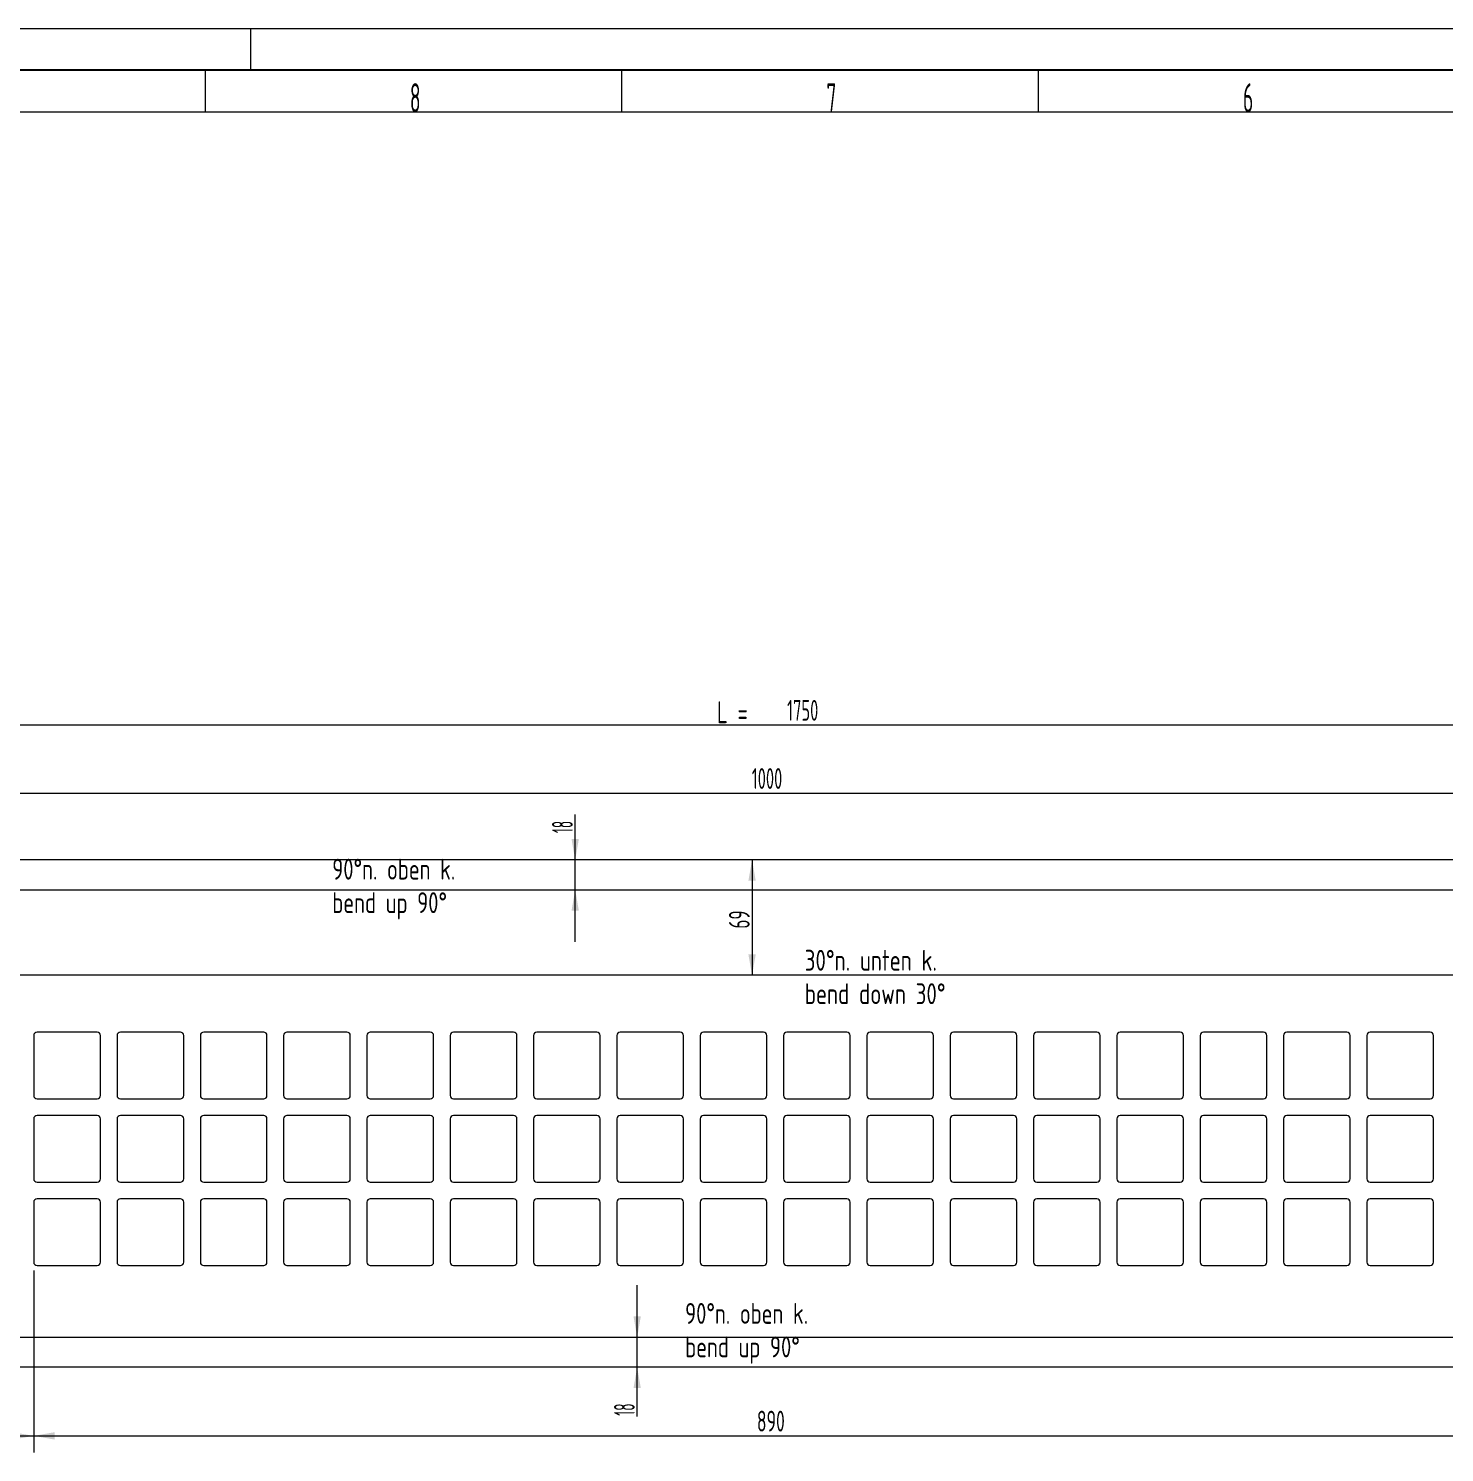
# Model space of a CAD drawing. Header units: millimetres. Extents: x 0 to 594, y 0 to 420.
# Drawn here: x 183.3 to 353.3, y 249.1 to 420 of the extents above; entities that cross this region are included whole.
import ezdxf
from ezdxf.lldxf.tags import DXFTag

# ---------------------------------------------------------------- set-up
doc = ezdxf.new("R2010")
doc.units = ezdxf.units.MM
doc.layers.add('1', color=7, linetype='Continuous', true_color=0xffffff)
doc.layers.add('51', color=7, linetype='Continuous', true_color=0xffffff)
doc.styles.add('iso-1', font='isocp.shx')
tags = doc.linetypes.add('DASHDOT', pattern=[70, 31, -13, 13, -13]).pattern_tags.tags
tags[10:11] = [DXFTag(74, 4), DXFTag(75, 0), DXFTag(340, '0'), DXFTag(46, 0.0), DXFTag(50, 0.0), DXFTag(44, 0.0), DXFTag(45, 0.0)]
tags[8:9] = [DXFTag(74, 4), DXFTag(75, 0), DXFTag(340, '0'), DXFTag(46, 0.0), DXFTag(50, 0.0), DXFTag(44, 0.0), DXFTag(45, 0.0)]
tags[6:7] = [DXFTag(74, 4), DXFTag(75, 0), DXFTag(340, '0'), DXFTag(46, 0.0), DXFTag(50, 0.0), DXFTag(44, 0.0), DXFTag(45, 0.0)]
tags[4:5] = [DXFTag(74, 4), DXFTag(75, 0), DXFTag(340, '0'), DXFTag(46, 0.0), DXFTag(50, 0.0), DXFTag(44, 0.0), DXFTag(45, 0.0)]
doc.dimstyles.get("Standard").update_dxf_attribs({"dimtxt": 0.18, "dimasz": 0.18, "dimexe": 0.18, "dimexo": 0.0625, "dimgap": 0.09, "dimtad": 0, "dimtih": 1, "dimtoh": 1, "dimdec": 4, "dimzin": 0, "dimdsep": 46, "dimtxsty": 'Standard', "dimcen": 0.09, "dimadec": 0, "dimazin": 0, "dimtfac": 1, "dimtdec": 4, "dimtofl": 0, "dimtmove": 0, "dimatfit": 3, "dimfxl": 1, "dimtolj": 1, "dimtzin": 0, "dimarcsym": 0})

# ---------------------------------------------------------------- blocks, each defined once
blk = doc.blocks.new('_U3')
at = {"layer": '1', "color": 3, "lineweight": 13}
for p, q in [((183.94, 270.98), (183.94, 249.14)), ((361.94, 270.98), (361.94, 249.14)), ((183.94, 251.14), (361.94, 251.14))]:
    blk.add_line(p, q, dxfattribs=at)
at = {"layer": '1', "color": 3, "lineweight": 25}
for points in [[(183.94, 251.14), (186.44, 251.58), (186.44, 250.7)], [(361.94, 251.14), (359.44, 250.7), (359.44, 251.58)]]:
    blk.add_solid(points, dxfattribs=at)
at = {"layer": '1', "color": 2, "linetype": 'Continuous', "lineweight": 18, "insert": (270.74, 251.66), "char_height": 2.5, "attachment_point": 7, "line_spacing_factor": 0.963855, "style": 'iso-1'}
blk.add_mtext('\\W0.6850;890', dxfattribs=at)
blk = doc.blocks.new('_U4')
at = {"layer": '1', "color": 3, "lineweight": 13}
for p, q in [((161.94, 270.98), (161.94, 249.14)), ((183.94, 270.98), (183.94, 249.14)), ((161.94, 251.14), (183.94, 251.14))]:
    blk.add_line(p, q, dxfattribs=at)
at = {"layer": '1', "color": 3, "lineweight": 25}
for points in [[(161.94, 251.14), (164.44, 251.58), (164.44, 250.7)], [(183.94, 251.14), (181.44, 250.7), (181.44, 251.58)]]:
    blk.add_solid(points, dxfattribs=at)
at = {"layer": '1', "color": 2, "linetype": 'Continuous', "lineweight": 18, "insert": (171.29, 251.66), "char_height": 2.5, "attachment_point": 7, "line_spacing_factor": 0.963855, "style": 'iso-1'}
blk.add_mtext('\\W0.5238;110', dxfattribs=at)
blk = doc.blocks.new('_U11')
at = {"layer": '1', "color": 3, "lineweight": 13}
for p, q in [((172.94, 293.78), (172.94, 330.24)), ((372.94, 293.78), (372.94, 330.24)), ((172.94, 328.24), (372.94, 328.24))]:
    blk.add_line(p, q, dxfattribs=at)
at = {"layer": '1', "color": 3, "lineweight": 25}
for points in [[(172.94, 328.24), (175.44, 328.68), (175.44, 327.8)], [(372.94, 328.24), (370.44, 327.8), (370.44, 328.68)]]:
    blk.add_solid(points, dxfattribs=at)
at = {"layer": '1', "color": 2, "linetype": 'Continuous', "lineweight": 18, "insert": (270.12, 328.76), "char_height": 2.5, "attachment_point": 7, "line_spacing_factor": 0.963855, "style": 'iso-1'}
blk.add_mtext('\\W0.6392;1000', dxfattribs=at)
blk = doc.blocks.new('_U14')
at = {"layer": '1', "color": 3, "lineweight": 13}
for p, q in [((97.94, 320.25), (97.94, 338.42)), ((447.94, 320.25), (447.94, 338.42)), ((447.94, 336.42), (97.94, 336.42))]:
    blk.add_line(p, q, dxfattribs=at)
at = {"layer": '1', "color": 3, "lineweight": 25}
for points in [[(97.94, 336.42), (100.44, 336.86), (100.44, 335.98)], [(447.94, 336.42), (445.44, 335.98), (445.44, 336.86)]]:
    blk.add_solid(points, dxfattribs=at)
at = {"layer": '1', "color": 2, "linetype": 'Continuous', "lineweight": 13, "attachment_point": 7, "line_spacing_factor": 0.963855, "style": 'iso-1'}
for s, insert, char_height in [('\\W0.7727;{\\H0.75x;L =}', (265.94, 336.65), 3.5), ('\\W0.6392;1750', (274.36, 336.94), 2.5)]:
    blk.add_mtext(s, dxfattribs=dict(at, insert=insert, char_height=char_height))
blk = doc.blocks.new('_U27')
at = {"layer": '1', "color": 3, "lineweight": 13}
blk.add_line((248.93, 310.4), (248.93, 325.68), dxfattribs=at)
at = {"layer": '1', "color": 3, "lineweight": 25}
for points in [[(248.93, 320.25), (248.49, 322.75), (249.37, 322.75)], [(248.93, 316.65), (249.37, 314.15), (248.49, 314.15)]]:
    blk.add_solid(points, dxfattribs=at)
at = {"layer": '1', "color": 2, "linetype": 'Continuous', "lineweight": 18, "insert": (248.65, 323.46), "char_height": 2.5, "attachment_point": 7, "rotation": 90, "line_spacing_factor": 0.963855, "style": 'iso-1'}
blk.add_mtext('\\W0.5232;18', dxfattribs=at)
blk = doc.blocks.new('_U28')
at = {"layer": '1', "color": 3, "lineweight": 13}
blk.add_line((270.16, 320.25), (270.16, 306.41), dxfattribs=at)
at = {"layer": '1', "color": 3, "lineweight": 25}
for points in [[(270.16, 320.25), (270.6, 317.75), (269.72, 317.75)], [(270.16, 306.41), (269.72, 308.91), (270.6, 308.91)]]:
    blk.add_solid(points, dxfattribs=at)
at = {"layer": '1', "color": 2, "linetype": 'Continuous', "lineweight": 18, "insert": (269.88, 312), "char_height": 2.5, "attachment_point": 7, "rotation": 90, "line_spacing_factor": 0.963855, "style": 'iso-1'}
blk.add_mtext('\\W0.6654;69', dxfattribs=at)
blk = doc.blocks.new('_U29')
at = {"layer": '1', "color": 3, "lineweight": 13}
blk.add_line((256.37, 253.45), (256.37, 269.23), dxfattribs=at)
at = {"layer": '1', "color": 3, "lineweight": 25}
for points in [[(256.37, 262.98), (255.93, 265.48), (256.81, 265.48)], [(256.37, 259.37), (256.81, 256.87), (255.93, 256.87)]]:
    blk.add_solid(points, dxfattribs=at)
at = {"layer": '1', "color": 2, "linetype": 'Continuous', "lineweight": 18, "insert": (256.09, 253.56), "char_height": 2.5, "attachment_point": 7, "rotation": 90, "line_spacing_factor": 0.963855, "style": 'iso-1'}
blk.add_mtext('\\W0.5232;18', dxfattribs=at)

msp = doc.modelspace()

# ---------------------------------------------------------------- linework, layer by layer
at = {"layer": '1', "color": 4, "linetype": 'Continuous', "lineweight": 18}
for p, q in [((0, 420), (594, 420)), ((210, 415), (210, 420))]:
    msp.add_line(p, q, dxfattribs=at)
at = {"layer": '1', "color": 4, "linetype": 'Continuous', "lineweight": 25}
msp.add_line((589, 415), (20, 415), dxfattribs=at)
at = {"layer": '1', "color": 1, "linetype": 'Continuous', "lineweight": 13}
for p, q in [((204.5, 415), (204.5, 410)), ((254.5, 415), (254.5, 410)), ((304.5, 415), (304.5, 410)), ((25, 410), (584, 410))]:
    msp.add_line(p, q, dxfattribs=at)
at = {"layer": '51', "color": 7, "linetype": 'Continuous', "lineweight": 18}
for p, q in [((446.94, 320.25), (98.94, 320.25)), ((183.94, 299.18), (183.94, 291.98)), ((191.54, 299.58), (184.34, 299.58)), ((191.94, 291.98), (191.94, 299.18)), ((193.94, 299.18), (193.94, 291.98)), ((201.54, 299.58), (194.34, 299.58)), ((201.94, 291.98), (201.94, 299.18)), ((203.94, 299.18), (203.94, 291.98)), ((211.54, 299.58), (204.34, 299.58)), ((211.94, 291.98), (211.94, 299.18)), ((213.94, 299.18), (213.94, 291.98)), ((221.54, 299.58), (214.34, 299.58)), ((221.94, 291.98), (221.94, 299.18)), ((223.94, 299.18), (223.94, 291.98)), ((231.54, 299.58), (224.34, 299.58)), ((231.94, 291.98), (231.94, 299.18)), ((233.94, 299.18), (233.94, 291.98)), ((241.54, 299.58), (234.34, 299.58)), ((241.94, 291.98), (241.94, 299.18)), ((243.94, 299.18), (243.94, 291.98)), ((251.54, 299.58), (244.34, 299.58)), ((251.94, 291.98), (251.94, 299.18)), ((253.94, 299.18), (253.94, 291.98)), ((261.54, 299.58), (254.34, 299.58)), ((261.94, 291.98), (261.94, 299.18)), ((263.94, 299.18), (263.94, 291.98)), ((271.54, 299.58), (264.34, 299.58)), ((271.94, 291.98), (271.94, 299.18)), ((273.94, 299.18), (273.94, 291.98)), ((281.54, 299.58), (274.34, 299.58)), ((281.94, 291.98), (281.94, 299.18)), ((283.94, 299.18), (283.94, 291.98)), ((291.54, 299.58), (284.34, 299.58)), ((291.94, 291.98), (291.94, 299.18)), ((293.94, 299.18), (293.94, 291.98)), ((301.54, 299.58), (294.34, 299.58)), ((301.94, 291.98), (301.94, 299.18)), ((303.94, 299.18), (303.94, 291.98)), ((311.54, 299.58), (304.34, 299.58)), ((311.94, 291.98), (311.94, 299.18)), ((313.94, 299.18), (313.94, 291.98)), ((321.54, 299.58), (314.34, 299.58)), ((321.94, 291.98), (321.94, 299.18)), ((323.94, 299.18), (323.94, 291.98)), ((331.54, 299.58), (324.34, 299.58)), ((331.94, 291.98), (331.94, 299.18)), ((333.94, 299.18), (333.94, 291.98)), ((341.54, 299.58), (334.34, 299.58)), ((341.94, 291.98), (341.94, 299.18)), ((343.94, 299.18), (343.94, 291.98)), ((351.54, 299.58), (344.34, 299.58)), ((351.94, 291.98), (351.94, 299.18)), ((184.34, 291.58), (191.54, 291.58)), ((194.34, 291.58), (201.54, 291.58)), ((204.34, 291.58), (211.54, 291.58)), ((214.34, 291.58), (221.54, 291.58)), ((224.34, 291.58), (231.54, 291.58)), ((234.34, 291.58), (241.54, 291.58)), ((244.34, 291.58), (251.54, 291.58)), ((254.34, 291.58), (261.54, 291.58)), ((264.34, 291.58), (271.54, 291.58)), ((274.34, 291.58), (281.54, 291.58)), ((284.34, 291.58), (291.54, 291.58)), ((294.34, 291.58), (301.54, 291.58)), ((304.34, 291.58), (311.54, 291.58)), ((314.34, 291.58), (321.54, 291.58)), ((324.34, 291.58), (331.54, 291.58)), ((334.34, 291.58), (341.54, 291.58)), ((344.34, 291.58), (351.54, 291.58)), ((183.94, 289.18), (183.94, 281.98)), ((191.54, 289.58), (184.34, 289.58)), ((191.94, 281.98), (191.94, 289.18)), ((193.94, 289.18), (193.94, 281.98)), ((201.54, 289.58), (194.34, 289.58)), ((201.94, 281.98), (201.94, 289.18)), ((203.94, 289.18), (203.94, 281.98)), ((211.54, 289.58), (204.34, 289.58)), ((211.94, 281.98), (211.94, 289.18)), ((213.94, 289.18), (213.94, 281.98)), ((221.54, 289.58), (214.34, 289.58)), ((221.94, 281.98), (221.94, 289.18)), ((223.94, 289.18), (223.94, 281.98)), ((231.54, 289.58), (224.34, 289.58)), ((231.94, 281.98), (231.94, 289.18)), ((233.94, 289.18), (233.94, 281.98)), ((241.54, 289.58), (234.34, 289.58)), ((241.94, 281.98), (241.94, 289.18)), ((243.94, 289.18), (243.94, 281.98)), ((251.54, 289.58), (244.34, 289.58)), ((251.94, 281.98), (251.94, 289.18)), ((253.94, 289.18), (253.94, 281.98)), ((261.54, 289.58), (254.34, 289.58)), ((261.94, 281.98), (261.94, 289.18)), ((263.94, 289.18), (263.94, 281.98)), ((271.54, 289.58), (264.34, 289.58)), ((271.94, 281.98), (271.94, 289.18)), ((273.94, 289.18), (273.94, 281.98)), ((281.54, 289.58), (274.34, 289.58)), ((281.94, 281.98), (281.94, 289.18)), ((283.94, 289.18), (283.94, 281.98)), ((291.54, 289.58), (284.34, 289.58)), ((291.94, 281.98), (291.94, 289.18)), ((293.94, 289.18), (293.94, 281.98)), ((301.54, 289.58), (294.34, 289.58)), ((301.94, 281.98), (301.94, 289.18)), ((303.94, 289.18), (303.94, 281.98)), ((311.54, 289.58), (304.34, 289.58)), ((311.94, 281.98), (311.94, 289.18)), ((313.94, 289.18), (313.94, 281.98)), ((321.54, 289.58), (314.34, 289.58)), ((321.94, 281.98), (321.94, 289.18)), ((323.94, 289.18), (323.94, 281.98)), ((331.54, 289.58), (324.34, 289.58)), ((331.94, 281.98), (331.94, 289.18)), ((333.94, 289.18), (333.94, 281.98)), ((341.54, 289.58), (334.34, 289.58)), ((341.94, 281.98), (341.94, 289.18)), ((343.94, 289.18), (343.94, 281.98)), ((351.54, 289.58), (344.34, 289.58)), ((351.94, 281.98), (351.94, 289.18)), ((184.34, 281.58), (191.54, 281.58)), ((194.34, 281.58), (201.54, 281.58)), ((204.34, 281.58), (211.54, 281.58)), ((214.34, 281.58), (221.54, 281.58)), ((224.34, 281.58), (231.54, 281.58)), ((234.34, 281.58), (241.54, 281.58)), ((244.34, 281.58), (251.54, 281.58)), ((254.34, 281.58), (261.54, 281.58)), ((264.34, 281.58), (271.54, 281.58)), ((274.34, 281.58), (281.54, 281.58)), ((284.34, 281.58), (291.54, 281.58)), ((294.34, 281.58), (301.54, 281.58)), ((304.34, 281.58), (311.54, 281.58)), ((314.34, 281.58), (321.54, 281.58)), ((324.34, 281.58), (331.54, 281.58)), ((334.34, 281.58), (341.54, 281.58)), ((344.34, 281.58), (351.54, 281.58)), ((183.94, 279.18), (183.94, 271.98)), ((191.54, 279.58), (184.34, 279.58)), ((191.94, 271.98), (191.94, 279.18)), ((193.94, 279.18), (193.94, 271.98)), ((201.54, 279.58), (194.34, 279.58)), ((201.94, 271.98), (201.94, 279.18)), ((203.94, 279.18), (203.94, 271.98)), ((211.54, 279.58), (204.34, 279.58)), ((211.94, 271.98), (211.94, 279.18)), ((213.94, 279.18), (213.94, 271.98)), ((221.54, 279.58), (214.34, 279.58)), ((221.94, 271.98), (221.94, 279.18)), ((223.94, 279.18), (223.94, 271.98)), ((231.54, 279.58), (224.34, 279.58)), ((231.94, 271.98), (231.94, 279.18)), ((233.94, 279.18), (233.94, 271.98)), ((241.54, 279.58), (234.34, 279.58)), ((241.94, 271.98), (241.94, 279.18)), ((243.94, 279.18), (243.94, 271.98)), ((251.54, 279.58), (244.34, 279.58)), ((251.94, 271.98), (251.94, 279.18)), ((253.94, 279.18), (253.94, 271.98)), ((261.54, 279.58), (254.34, 279.58)), ((261.94, 271.98), (261.94, 279.18)), ((263.94, 279.18), (263.94, 271.98)), ((271.54, 279.58), (264.34, 279.58)), ((271.94, 271.98), (271.94, 279.18)), ((273.94, 279.18), (273.94, 271.98)), ((281.54, 279.58), (274.34, 279.58)), ((281.94, 271.98), (281.94, 279.18)), ((283.94, 279.18), (283.94, 271.98)), ((291.54, 279.58), (284.34, 279.58)), ((291.94, 271.98), (291.94, 279.18)), ((293.94, 279.18), (293.94, 271.98)), ((301.54, 279.58), (294.34, 279.58)), ((301.94, 271.98), (301.94, 279.18)), ((303.94, 279.18), (303.94, 271.98)), ((311.54, 279.58), (304.34, 279.58)), ((311.94, 271.98), (311.94, 279.18)), ((313.94, 279.18), (313.94, 271.98)), ((321.54, 279.58), (314.34, 279.58)), ((321.94, 271.98), (321.94, 279.18)), ((323.94, 279.18), (323.94, 271.98)), ((331.54, 279.58), (324.34, 279.58)), ((331.94, 271.98), (331.94, 279.18)), ((333.94, 279.18), (333.94, 271.98)), ((341.54, 279.58), (334.34, 279.58)), ((341.94, 271.98), (341.94, 279.18)), ((343.94, 279.18), (343.94, 271.98)), ((351.54, 279.58), (344.34, 279.58)), ((351.94, 271.98), (351.94, 279.18)), ((184.34, 271.58), (191.54, 271.58)), ((194.34, 271.58), (201.54, 271.58)), ((204.34, 271.58), (211.54, 271.58)), ((214.34, 271.58), (221.54, 271.58)), ((224.34, 271.58), (231.54, 271.58)), ((234.34, 271.58), (241.54, 271.58)), ((244.34, 271.58), (251.54, 271.58)), ((254.34, 271.58), (261.54, 271.58)), ((264.34, 271.58), (271.54, 271.58)), ((274.34, 271.58), (281.54, 271.58)), ((284.34, 271.58), (291.54, 271.58)), ((294.34, 271.58), (301.54, 271.58)), ((304.34, 271.58), (311.54, 271.58)), ((314.34, 271.58), (321.54, 271.58)), ((324.34, 271.58), (331.54, 271.58)), ((334.34, 271.58), (341.54, 271.58)), ((344.34, 271.58), (351.54, 271.58)), ((446.94, 259.37), (98.94, 259.37))]:
    msp.add_line(p, q, dxfattribs=at)
at = {"layer": '51', "color": 6, "linetype": 'DASHDOT', "lineweight": 13}
for p, q in [((97.94, 316.65), (447.94, 316.65)), ((447.94, 306.41), (97.94, 306.41)), ((97.94, 262.98), (447.94, 262.98))]:
    msp.add_line(p, q, dxfattribs=at)
at = {"layer": '51', "color": 7, "linetype": 'Continuous', "lineweight": 18}
for centre, start, end in [((184.34, 299.18), 90, 180), ((191.54, 299.18), 0, 90), ((194.34, 299.18), 90, 180), ((201.54, 299.18), 0, 90), ((204.34, 299.18), 90, 180), ((211.54, 299.18), 0, 90), ((214.34, 299.18), 90, 180), ((221.54, 299.18), 0, 90), ((224.34, 299.18), 90, 180), ((231.54, 299.18), 0, 90), ((234.34, 299.18), 90, 180), ((241.54, 299.18), 0, 90), ((244.34, 299.18), 90, 180), ((251.54, 299.18), 0, 90), ((254.34, 299.18), 90, 180), ((261.54, 299.18), 0, 90), ((264.34, 299.18), 90, 180), ((271.54, 299.18), 0, 90), ((274.34, 299.18), 90, 180), ((281.54, 299.18), 0, 90), ((284.34, 299.18), 90, 180), ((291.54, 299.18), 0, 90), ((294.34, 299.18), 90, 180), ((301.54, 299.18), 0, 90), ((304.34, 299.18), 90, 180), ((311.54, 299.18), 0, 90), ((314.34, 299.18), 90, 180), ((321.54, 299.18), 0, 90), ((324.34, 299.18), 90, 180), ((331.54, 299.18), 0, 90), ((334.34, 299.18), 90, 180), ((341.54, 299.18), 0, 90), ((344.34, 299.18), 90, 180), ((351.54, 299.18), 0, 90), ((184.34, 291.98), 180, 270), ((191.54, 291.98), 270, 0), ((194.34, 291.98), 180, 270), ((201.54, 291.98), 270, 0), ((204.34, 291.98), 180, 270), ((211.54, 291.98), 270, 0), ((214.34, 291.98), 180, 270), ((221.54, 291.98), 270, 0), ((224.34, 291.98), 180, 270), ((231.54, 291.98), 270, 0), ((234.34, 291.98), 180, 270), ((241.54, 291.98), 270, 0), ((244.34, 291.98), 180, 270), ((251.54, 291.98), 270, 0), ((254.34, 291.98), 180, 270), ((261.54, 291.98), 270, 0), ((264.34, 291.98), 180, 270), ((271.54, 291.98), 270, 0), ((274.34, 291.98), 180, 270), ((281.54, 291.98), 270, 0), ((284.34, 291.98), 180, 270), ((291.54, 291.98), 270, 0), ((294.34, 291.98), 180, 270), ((301.54, 291.98), 270, 0), ((304.34, 291.98), 180, 270), ((311.54, 291.98), 270, 0), ((314.34, 291.98), 180, 270), ((321.54, 291.98), 270, 0), ((324.34, 291.98), 180, 270), ((331.54, 291.98), 270, 0), ((334.34, 291.98), 180, 270), ((341.54, 291.98), 270, 0), ((344.34, 291.98), 180, 270), ((351.54, 291.98), 270, 0), ((184.34, 289.18), 90, 180), ((191.54, 289.18), 0, 90), ((194.34, 289.18), 90, 180), ((201.54, 289.18), 0, 90), ((204.34, 289.18), 90, 180), ((211.54, 289.18), 0, 90), ((214.34, 289.18), 90, 180), ((221.54, 289.18), 0, 90), ((224.34, 289.18), 90, 180), ((231.54, 289.18), 0, 90), ((234.34, 289.18), 90, 180), ((241.54, 289.18), 0, 90), ((244.34, 289.18), 90, 180), ((251.54, 289.18), 0, 90), ((254.34, 289.18), 90, 180), ((261.54, 289.18), 0, 90), ((264.34, 289.18), 90, 180), ((271.54, 289.18), 0, 90), ((274.34, 289.18), 90, 180), ((281.54, 289.18), 0, 90), ((284.34, 289.18), 90, 180), ((291.54, 289.18), 0, 90), ((294.34, 289.18), 90, 180), ((301.54, 289.18), 0, 90), ((304.34, 289.18), 90, 180), ((311.54, 289.18), 0, 90), ((314.34, 289.18), 90, 180), ((321.54, 289.18), 0, 90), ((324.34, 289.18), 90, 180), ((331.54, 289.18), 0, 90), ((334.34, 289.18), 90, 180), ((341.54, 289.18), 0, 90), ((344.34, 289.18), 90, 180), ((351.54, 289.18), 0, 90), ((184.34, 281.98), 180, 270), ((191.54, 281.98), 270, 0), ((194.34, 281.98), 180, 270), ((201.54, 281.98), 270, 0), ((204.34, 281.98), 180, 270), ((211.54, 281.98), 270, 0), ((214.34, 281.98), 180, 270), ((221.54, 281.98), 270, 0), ((224.34, 281.98), 180, 270), ((231.54, 281.98), 270, 0), ((234.34, 281.98), 180, 270), ((241.54, 281.98), 270, 0), ((244.34, 281.98), 180, 270), ((251.54, 281.98), 270, 0), ((254.34, 281.98), 180, 270), ((261.54, 281.98), 270, 0), ((264.34, 281.98), 180, 270), ((271.54, 281.98), 270, 0), ((274.34, 281.98), 180, 270), ((281.54, 281.98), 270, 0), ((284.34, 281.98), 180, 270), ((291.54, 281.98), 270, 0), ((294.34, 281.98), 180, 270), ((301.54, 281.98), 270, 0), ((304.34, 281.98), 180, 270), ((311.54, 281.98), 270, 0), ((314.34, 281.98), 180, 270), ((321.54, 281.98), 270, 0), ((324.34, 281.98), 180, 270), ((331.54, 281.98), 270, 0), ((334.34, 281.98), 180, 270), ((341.54, 281.98), 270, 0), ((344.34, 281.98), 180, 270), ((351.54, 281.98), 270, 0), ((184.34, 279.18), 90, 180), ((191.54, 279.18), 0, 90), ((194.34, 279.18), 90, 180), ((201.54, 279.18), 0, 90), ((204.34, 279.18), 90, 180), ((211.54, 279.18), 0, 90), ((214.34, 279.18), 90, 180), ((221.54, 279.18), 0, 90), ((224.34, 279.18), 90, 180), ((231.54, 279.18), 0, 90), ((234.34, 279.18), 90, 180), ((241.54, 279.18), 0, 90), ((244.34, 279.18), 90, 180), ((251.54, 279.18), 0, 90), ((254.34, 279.18), 90, 180), ((261.54, 279.18), 0, 90), ((264.34, 279.18), 90, 180), ((271.54, 279.18), 0, 90), ((274.34, 279.18), 90, 180), ((281.54, 279.18), 0, 90), ((284.34, 279.18), 90, 180), ((291.54, 279.18), 0, 90), ((294.34, 279.18), 90, 180), ((301.54, 279.18), 0, 90), ((304.34, 279.18), 90, 180), ((311.54, 279.18), 0, 90), ((314.34, 279.18), 90, 180), ((321.54, 279.18), 0, 90), ((324.34, 279.18), 90, 180), ((331.54, 279.18), 0, 90), ((334.34, 279.18), 90, 180), ((341.54, 279.18), 0, 90), ((344.34, 279.18), 90, 180), ((351.54, 279.18), 0, 90), ((184.34, 271.98), 180, 270), ((191.54, 271.98), 270, 0), ((194.34, 271.98), 180, 270), ((201.54, 271.98), 270, 0), ((204.34, 271.98), 180, 270), ((211.54, 271.98), 270, 0), ((214.34, 271.98), 180, 270), ((221.54, 271.98), 270, 0), ((224.34, 271.98), 180, 270), ((231.54, 271.98), 270, 0), ((234.34, 271.98), 180, 270), ((241.54, 271.98), 270, 0), ((244.34, 271.98), 180, 270), ((251.54, 271.98), 270, 0), ((254.34, 271.98), 180, 270), ((261.54, 271.98), 270, 0), ((264.34, 271.98), 180, 270), ((271.54, 271.98), 270, 0), ((274.34, 271.98), 180, 270), ((281.54, 271.98), 270, 0), ((284.34, 271.98), 180, 270), ((291.54, 271.98), 270, 0), ((294.34, 271.98), 180, 270), ((301.54, 271.98), 270, 0), ((304.34, 271.98), 180, 270), ((311.54, 271.98), 270, 0), ((314.34, 271.98), 180, 270), ((321.54, 271.98), 270, 0), ((324.34, 271.98), 180, 270), ((331.54, 271.98), 270, 0), ((334.34, 271.98), 180, 270), ((341.54, 271.98), 270, 0), ((344.34, 271.98), 180, 270), ((351.54, 271.98), 270, 0)]:
    msp.add_arc(centre, 0.4, start, end, dxfattribs=at)

# ---------------------------------------------------------------- texts
at = {"layer": '1', "color": 1, "linetype": 'Continuous', "lineweight": 13, "char_height": 3.5, "attachment_point": 7, "line_spacing_factor": 0.963855, "style": 'iso-1'}
for s, insert in [('\\W0.5404;8', (229.09, 409.93)), ('\\W0.5404;7', (279.09, 409.93)), ('\\W0.5404;6', (329.09, 409.93))]:
    msp.add_mtext(s, dxfattribs=dict(at, insert=insert))
at = {"layer": '1', "color": 3, "linetype": 'Continuous', "lineweight": 13, "char_height": 2.5, "attachment_point": 7, "line_spacing_factor": 0.963855, "style": 'iso-1'}
for s, insert in [('\\W0.8014;90°n. oben k.\\Pbend up 90°', (219.77, 313.11)), ('\\W0.8153;30°n. unten k.\\Pbend down 30°', (276.48, 302.94)), ('\\W0.8014;90°n. oben k.\\Pbend up 90°', (262.12, 259.81))]:
    msp.add_mtext(s, dxfattribs=dict(at, insert=insert))

# ---------------------------------------------------------------- dimensions: what is measured, and where the dimension line sits
at = {"layer": '1', "color": 2, "linetype": 'Continuous', "lineweight": 13}
dim = msp.add_linear_dim(base=(97.94, 336.42), p1=(447.94, 319.25), p2=(97.94, 318.2), text='\\C2;{\\H1.00x;\\Fisocp.shx;}{\\H0.75x;L =}\\Fisocp.shx;{\\H1.00x;\\C2;} \\C2;1750 ', dimstyle='Standard', override={"dimtxt": 2.5, "dimasz": 2.5, "dimexe": 2, "dimexo": 1, "dimgap": 1.25, "dimtad": 1, "dimtih": 1, "dimtoh": 0, "dimdec": 1, "dimlfac": 1, "dimzin": 8, "dimdsep": 44, "dimlunit": 2, "dimpost": '', "dimtxsty": 'iso-1', "dimsah": 1, "dimse1": 0, "dimse2": 0, "dimsd1": 0, "dimsd2": 0, "dimclrd": 3, "dimclre": 3, "dimclrt": 2, "dimtol": 0, "dimtm": -0.1, "dimtfac": 0.8, "dimtdec": 2, "dimtofl": 1, "dimtmove": 0, "dimtzin": 8, "dimlwd": 13, "dimlwe": 13}, dxfattribs=at)
dim.commit()
dim.dimension.update_dxf_attribs({"geometry": '_U14', "text_midpoint": (272.94, 336.42), "dimtype": 160})
at = {"layer": '1', "color": 2, "linetype": 'Continuous', "lineweight": 18}
for base, p1, p2, text, picture, middle in [((372.94, 328.24), (172.94, 292.78), (372.94, 292.78), '\\C2;1000', '_U11', (272.94, 328.24)), ((183.94, 251.14), (161.94, 271.98), (183.94, 271.98), '\\C2;110', '_U4', (172.94, 251.14)), ((361.94, 251.14), (183.94, 271.98), (361.94, 271.98), '\\C2;890', '_U3', (272.94, 251.14))]:
    dim = msp.add_linear_dim(base=base, p1=p1, p2=p2, text=text, dimstyle='Standard', override={"dimtxt": 2.5, "dimasz": 2.5, "dimexe": 2, "dimexo": 1, "dimgap": 1.25, "dimtad": 1, "dimtih": 1, "dimtoh": 0, "dimdec": 1, "dimlfac": 1, "dimzin": 8, "dimdsep": 44, "dimlunit": 2, "dimpost": '', "dimtxsty": 'iso-1', "dimsah": 1, "dimse1": 0, "dimse2": 0, "dimsd1": 0, "dimsd2": 0, "dimclrd": 3, "dimclre": 3, "dimclrt": 2, "dimtol": 0, "dimtm": -0.1, "dimtfac": 0.8, "dimtdec": 2, "dimtofl": 1, "dimtmove": 0, "dimtzin": 8, "dimlwd": 13, "dimlwe": 13}, dxfattribs=at)
    dim.commit()
    dim.dimension.update_dxf_attribs({"geometry": picture, "text_midpoint": middle, "dimtype": 160})
for base, p1, p2, text, override, picture, middle in [((248.93, 320.25), (203.88, 316.65), (272.94, 320.25), '\\C2;18', {"dimtxt": 2.5, "dimasz": 2.5, "dimexe": 2, "dimexo": 1, "dimgap": 1.25, "dimtad": 1, "dimtih": 0, "dimtoh": 0, "dimdec": 1, "dimlfac": 1, "dimzin": 8, "dimdsep": 44, "dimlunit": 2, "dimpost": '', "dimtxsty": 'iso-1', "dimsah": 1, "dimse1": 0, "dimse2": 0, "dimsd1": 0, "dimsd2": 0, "dimclrd": 3, "dimclre": 3, "dimclrt": 2, "dimtol": 0, "dimtm": -0.1, "dimtfac": 0.8, "dimtdec": 2, "dimtofl": 1, "dimtmove": 0, "dimtzin": 8, "dimlwd": 13, "dimlwe": 13}, '_U27', (248.93, 330.37)), ((270.16, 320.25), (231.46, 306.41), (272.94, 320.25), '\\C2;69', {"dimtxt": 2.5, "dimasz": 2.5, "dimexe": 2, "dimexo": 1, "dimgap": 1.25, "dimtad": 1, "dimtih": 0, "dimtoh": 0, "dimdec": 0, "dimlfac": 1, "dimzin": 8, "dimdsep": 44, "dimlunit": 2, "dimpost": '', "dimtxsty": 'iso-1', "dimsah": 1, "dimse1": 0, "dimse2": 0, "dimsd1": 0, "dimsd2": 0, "dimclrd": 3, "dimclre": 3, "dimclrt": 2, "dimtol": 0, "dimtm": -0.1, "dimtfac": 0.8, "dimtdec": 2, "dimtofl": 1, "dimtmove": 0, "dimtzin": 8, "dimlwd": 13, "dimlwe": 13}, '_U28', (270.16, 313.33)), ((256.37, 262.98), (253.83, 259.37), (272.94, 262.98), '\\C2;18', {"dimtxt": 2.5, "dimasz": 2.5, "dimexe": 2, "dimexo": 1, "dimgap": 1.25, "dimtad": 1, "dimtih": 0, "dimtoh": 0, "dimdec": 1, "dimlfac": 1, "dimzin": 8, "dimdsep": 44, "dimlunit": 2, "dimpost": '', "dimtxsty": 'iso-1', "dimsah": 1, "dimse1": 0, "dimse2": 0, "dimsd1": 0, "dimsd2": 0, "dimclrd": 3, "dimclre": 3, "dimclrt": 2, "dimtol": 0, "dimtm": -0.1, "dimtfac": 0.8, "dimtdec": 2, "dimtofl": 1, "dimtmove": 0, "dimtzin": 8, "dimlwd": 13, "dimlwe": 13}, '_U29', (256.37, 249.26))]:
    dim = msp.add_linear_dim(base=base, p1=p1, p2=p2, angle=270, text=text, dimstyle='Standard', override=override, dxfattribs=at)
    dim.commit()
    dim.dimension.update_dxf_attribs({"geometry": picture, "text_midpoint": middle, "dimtype": 160})

doc.saveas('drawing.dxf')
